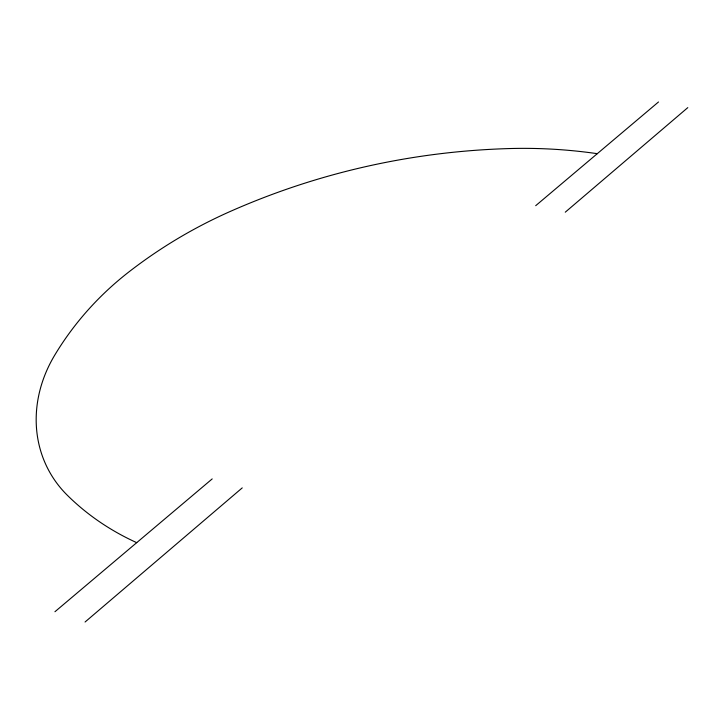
<?xml version="1.0" encoding="UTF-8"?>
<svg xmlns="http://www.w3.org/2000/svg" width="724" height="724" viewBox="0 0 724 724"><rect width="100%" height="100%" fill="white"/><g stroke="black" fill="none" stroke-linecap="round" stroke-linejoin="round"><path stroke-width="1.09" d="M85.061 622.016L242.232 487.886M565.272 212.186L687.8 107.623M54.943 611.726L212.195 478.908M535.697 205.688L658.487 101.984M597.282 153.678A510.004 482.175 35.7 0 0 507.976 148.601A999.428 856.754 70 0 0 229.834 211.634A498.202 492.338 56.3 0 0 128.963 271.871A293.311 273.618 -24.4 0 0 54.707 355.194A134.664 118.093 -30.4 0 0 67.16 495.089A272.758 237.716 -18.3 0 0 136.718 542.656"/></g></svg>
